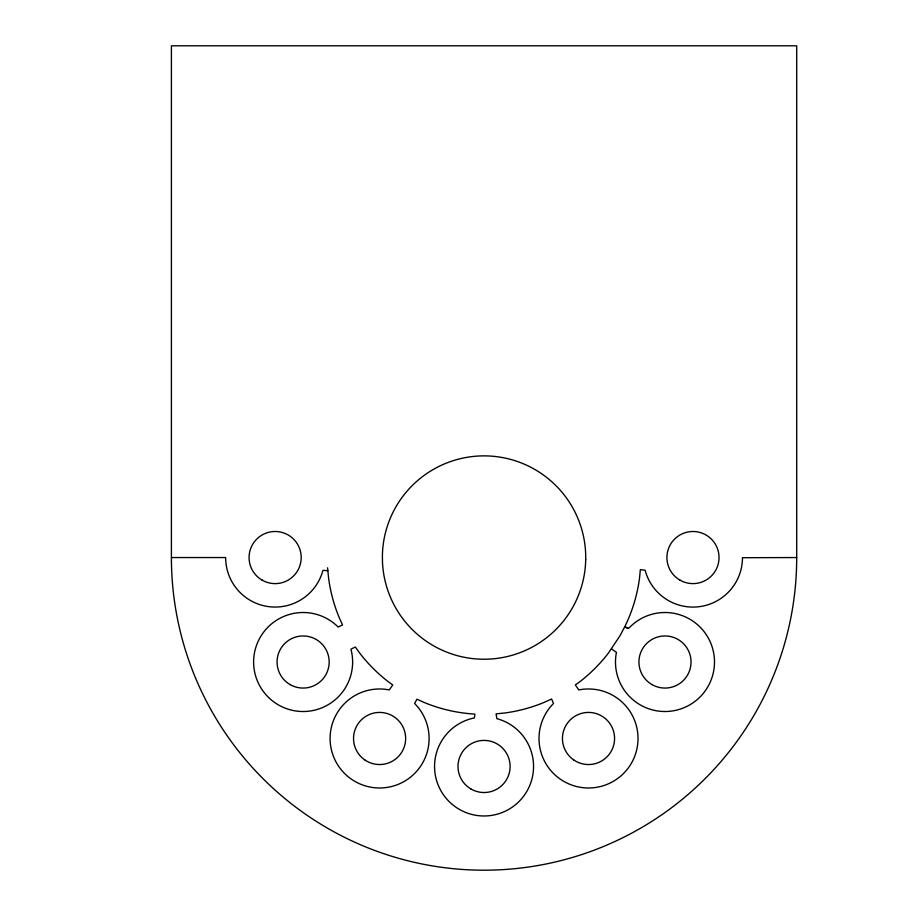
<?xml version="1.0" encoding="UTF-8"?>
<svg xmlns="http://www.w3.org/2000/svg" width="916" height="916" viewBox="0 0 916 916"><rect width="100%" height="100%" fill="white"/><g stroke="black" fill="none" stroke-linecap="round" stroke-linejoin="round"><path stroke-width="1.37" d="M171.406 557.546A312.654 312.654 0 0 0 484.049 870.2A312.654 312.654 0 0 0 796.702 557.546L796.702 45.8L171.406 45.8L171.406 557.546L225.634 557.546A49.498 49.498 0 0 0 322.947 570.359L327.859 570.691M796.702 557.546L742.475 557.707A49.498 49.498 0 0 1 645.116 570.21L640.353 569.615L639.528 578.019A156.808 156.808 0 0 1 624.701 626.91L619.857 635.956L608.464 653.016A156.808 156.808 0 0 1 579.519 681.962L575.34 684.95L578.855 689.931A49.498 49.498 0 0 1 637.593 744.948A49.498 49.498 0 0 1 566.615 782.882A49.498 49.498 0 0 1 553.516 703.477L551.604 699.011L544.058 702.423A156.808 156.808 0 0 1 504.521 713.026L496.071 713.85L496.861 718.659A49.498 49.498 0 0 1 523.975 795.741A49.498 49.498 0 0 1 442.302 793.073A49.498 49.498 0 0 1 474.396 717.926L474.866 714.068L473.801 714.033A156.808 156.808 0 0 1 424.039 702.423L416.952 699.217L414.593 703.477A49.498 49.498 0 0 1 401.483 782.882A49.498 49.498 0 0 1 330.516 744.948A49.498 49.498 0 0 1 389.254 689.931L392.758 684.95L388.59 681.962A156.808 156.808 0 0 1 359.645 653.016L355.305 646.959L350.942 649.204A49.498 49.498 0 0 1 298.811 711.331A49.498 49.498 0 0 1 258.255 641.097A49.498 49.498 0 0 1 338.13 627.013L342.527 624.952L339.183 617.556A156.808 156.808 0 0 1 328.581 578.019L327.573 567.805M627.758 628.422L624.701 626.91L628.868 628.193L629.979 627.013A49.498 49.498 0 0 1 709.385 640.112A49.498 49.498 0 0 1 671.451 711.091A49.498 49.498 0 0 1 616.434 652.352L611.453 648.837M585.713 559.665L585.633 553.012A101.676 101.676 0 0 0 482.846 455.882A101.676 101.676 0 0 0 382.396 555.44L382.476 562.092A101.676 101.676 0 0 0 485.262 659.222A101.676 101.676 0 0 0 585.713 559.665M679.947 580.114A26.049 26.049 0 0 0 719.026 557.546A26.049 26.049 0 0 0 679.947 534.99A26.049 26.049 0 0 0 679.947 580.114M651.963 684.573A26.049 26.049 0 0 0 691.042 662.016A26.049 26.049 0 0 0 651.963 639.448A26.049 26.049 0 0 0 651.963 684.573M574.034 760.143A26.049 26.049 0 0 0 614.51 740.185A26.049 26.049 0 0 0 576.988 715.11A26.049 26.049 0 0 0 574.034 760.143M471.03 789.031A26.049 26.049 0 0 0 510.109 766.474A26.049 26.049 0 0 0 471.03 743.907A26.049 26.049 0 0 0 471.03 789.031M365.118 760.143A26.049 26.049 0 0 0 405.593 740.185A26.049 26.049 0 0 0 368.072 715.11A26.049 26.049 0 0 0 365.118 760.143M290.097 684.573A26.049 26.049 0 0 0 329.176 662.016A26.049 26.049 0 0 0 290.097 639.448A26.049 26.049 0 0 0 290.097 684.573M262.102 580.114A26.049 26.049 0 0 0 301.192 557.546A26.049 26.049 0 0 0 262.102 534.99A26.049 26.049 0 0 0 262.102 580.114"/></g></svg>
